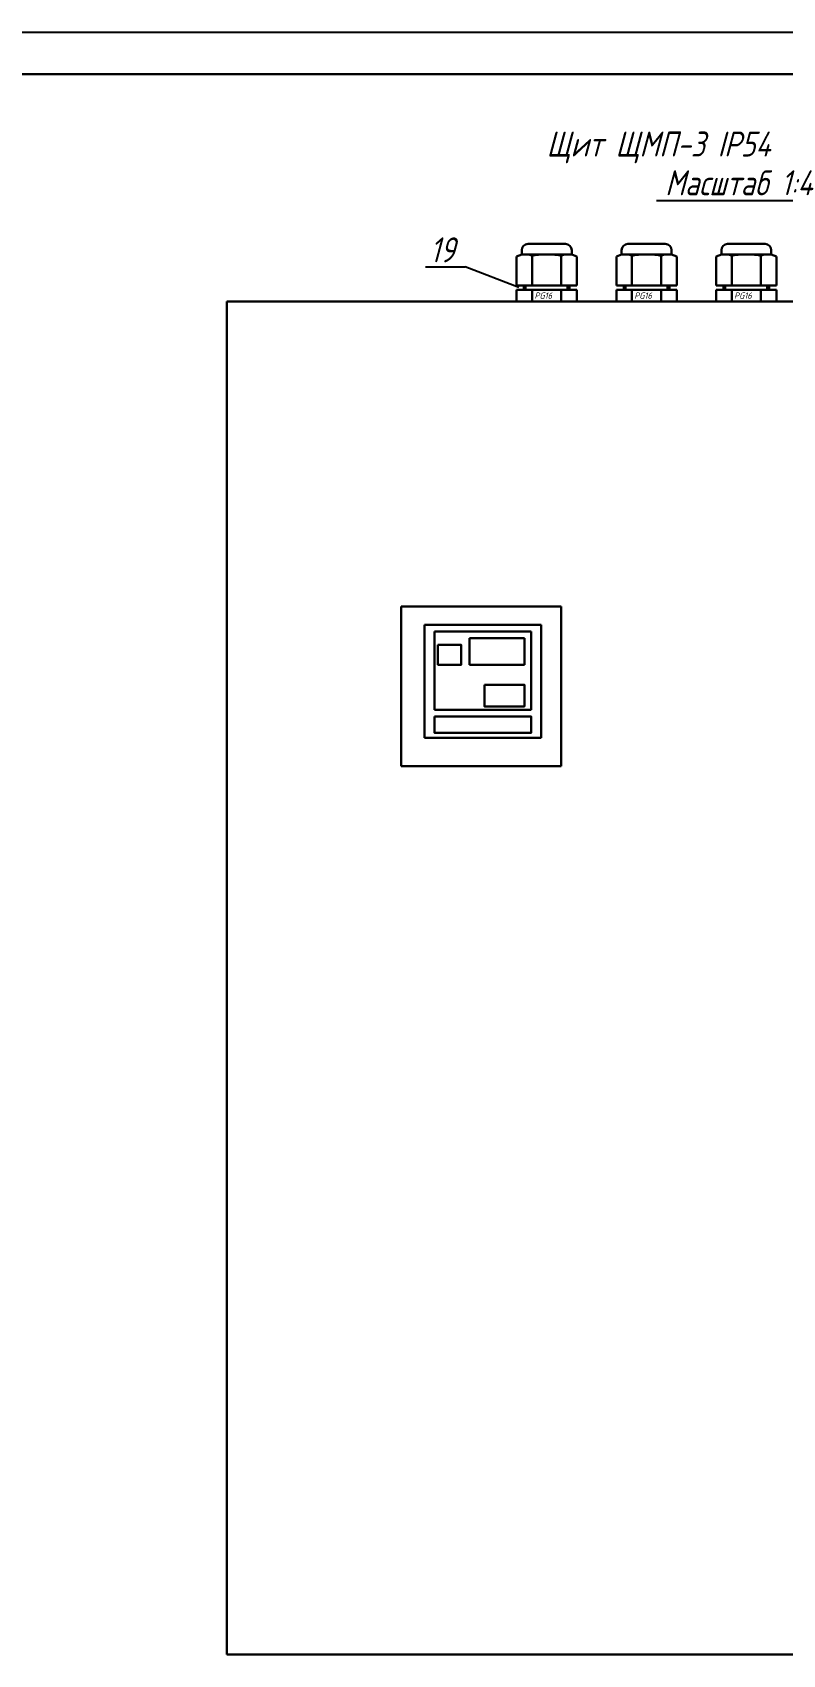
# Model space of a CAD drawing. Header units: millimetres. Extents: x 3980 to 4600, y -5280 to -3332.
# Drawn here: x 4296.4 to 4386.6, y -5054.7 to -4859.6 of the extents above; entities that cross this region are included whole.
import ezdxf

# ---------------------------------------------------------------- set-up
doc = ezdxf.new("R2010")
doc.units = ezdxf.units.MM
doc.layers.add('ссылки', color=7, linetype='Continuous')
doc.styles.add('GOST тип А', font='', dxfattribs={"oblique": 15})
doc.styles.get('GOST тип А').set_extended_font_data('GOST type A')

msp = doc.modelspace()

# ---------------------------------------------------------------- linework, layer by layer
at = {"color": 7}
for p, q in [((4599.616, -4859.551), (3980.366, -4859.551)), ((4371.435, -4879.757), (4395.413, -4879.757)), ((4343.672, -4887.735), (4348.431, -4887.735)), ((4354.902, -4890.234), (4348.431, -4887.735)), ((4355.757, -4890.497), (4355.757, -4889.997)), ((4360.757, -4890.497), (4360.757, -4889.997)), ((4367.757, -4890.497), (4367.757, -4889.997)), ((4372.757, -4890.497), (4372.757, -4889.997)), ((4379.757, -4890.497), (4379.757, -4889.997)), ((4384.757, -4890.497), (4384.757, -4889.997))]:
    msp.add_line(p, q, dxfattribs=at)
at = {"color": 7, "lineweight": 30}
for p, q in [((4000.366, -4864.551), (4594.616, -4864.551)), ((4355.257, -4886.247), (4355.257, -4885.747)), ((4360.507, -4884.997), (4356.007, -4884.997)), ((4361.257, -4886.247), (4361.257, -4885.747)), ((4367.257, -4886.247), (4367.257, -4885.747)), ((4372.507, -4884.997), (4368.007, -4884.997)), ((4373.257, -4886.247), (4373.257, -4885.747)), ((4379.257, -4886.247), (4379.257, -4885.747)), ((4384.507, -4884.997), (4380.007, -4884.997)), ((4385.257, -4886.247), (4385.257, -4885.747)), ((4354.632, -4886.497), (4355.257, -4886.247)), ((4354.632, -4886.497), (4354.632, -4889.997)), ((4361.257, -4886.247), (4355.257, -4886.247)), ((4356.507, -4886.247), (4356.507, -4889.997)), ((4360.007, -4886.247), (4360.007, -4889.997)), ((4361.882, -4886.497), (4361.257, -4886.247)), ((4361.882, -4886.497), (4361.882, -4889.997)), ((4366.632, -4886.497), (4367.257, -4886.247)), ((4366.632, -4886.497), (4366.632, -4889.997)), ((4373.257, -4886.247), (4367.257, -4886.247)), ((4368.507, -4886.247), (4368.507, -4889.997)), ((4372.007, -4886.247), (4372.007, -4889.997)), ((4373.882, -4886.497), (4373.257, -4886.247)), ((4373.882, -4886.497), (4373.882, -4889.997)), ((4378.632, -4886.497), (4379.257, -4886.247)), ((4378.632, -4886.497), (4378.632, -4889.997)), ((4385.257, -4886.247), (4379.257, -4886.247)), ((4380.507, -4886.247), (4380.507, -4889.997)), ((4384.007, -4886.247), (4384.007, -4889.997)), ((4385.882, -4886.497), (4385.257, -4886.247)), ((4385.882, -4886.497), (4385.882, -4889.997)), ((4354.632, -4889.997), (4361.882, -4889.997)), ((4354.632, -4890.497), (4354.632, -4891.747)), ((4354.632, -4890.497), (4361.882, -4890.497)), ((4355.507, -4890.497), (4355.507, -4889.997)), ((4356.507, -4890.497), (4356.507, -4891.747)), ((4360.007, -4890.497), (4360.007, -4891.747)), ((4361.007, -4890.497), (4361.007, -4889.997)), ((4361.882, -4890.497), (4361.882, -4891.747)), ((4366.632, -4889.997), (4373.882, -4889.997)), ((4366.632, -4890.497), (4366.632, -4891.747)), ((4366.632, -4890.497), (4373.882, -4890.497)), ((4367.507, -4890.497), (4367.507, -4889.997)), ((4368.507, -4890.497), (4368.507, -4891.747)), ((4372.007, -4890.497), (4372.007, -4891.747)), ((4373.007, -4890.497), (4373.007, -4889.997)), ((4373.882, -4890.497), (4373.882, -4891.747)), ((4378.632, -4889.997), (4385.882, -4889.997)), ((4378.632, -4890.497), (4378.632, -4891.747)), ((4378.632, -4890.497), (4385.882, -4890.497)), ((4379.507, -4890.497), (4379.507, -4889.997)), ((4380.507, -4890.497), (4380.507, -4891.747)), ((4384.007, -4890.497), (4384.007, -4891.747)), ((4385.007, -4890.497), (4385.007, -4889.997)), ((4385.882, -4890.497), (4385.882, -4891.747)), ((4319.785, -5054.678), (4319.785, -4891.928)), ((4319.785, -4891.928), (4444.785, -4891.928)), ((4444.785, -5054.678), (4319.785, -5054.678))]:
    msp.add_line(p, q, dxfattribs=at)
at = {"color": 250, "lineweight": 30}
for p, q in [((4350.374, -4928.622), (4340.774, -4928.622)), ((4340.774, -4928.622), (4340.774, -4947.822)), ((4359.974, -4928.622), (4340.774, -4928.622)), ((4359.974, -4947.822), (4359.974, -4928.622)), ((4343.574, -4930.822), (4357.574, -4930.822)), ((4343.574, -4930.822), (4343.574, -4944.422)), ((4357.574, -4930.822), (4357.574, -4944.422)), ((4344.774, -4931.622), (4356.374, -4931.622)), ((4344.774, -4941.022), (4344.774, -4931.622)), ((4348.974, -4932.422), (4348.974, -4935.622)), ((4355.574, -4932.422), (4348.974, -4932.422)), ((4355.574, -4935.622), (4355.574, -4932.422)), ((4356.374, -4931.622), (4356.374, -4941.022)), ((4348.974, -4935.622), (4355.574, -4935.622)), ((4356.374, -4941.022), (4344.774, -4941.022)), ((4343.974, -4944.422), (4343.574, -4944.422)), ((4357.574, -4944.422), (4343.974, -4944.422)), ((4343.974, -4944.422), (4343.974, -4944.422)), ((4340.774, -4947.822), (4359.974, -4947.822))]:
    msp.add_line(p, q, dxfattribs=at)
at = {"color": 250}
for p, q in [((4319.785, -5054.678), (4382.285, -5054.678)), ((4382.285, -5054.678), (4319.785, -5054.678)), ((4382.285, -5054.678), (4426.063, -5054.678))]:
    msp.add_line(p, q, dxfattribs=at)
at = {"color": 250, "lineweight": 30}
for points in [[(4345.174, -4933.222), (4347.974, -4933.222), (4347.974, -4935.622), (4345.174, -4935.622)], [(4350.774, -4938.022), (4355.574, -4938.022), (4355.574, -4940.622), (4350.774, -4940.622)], [(4344.774, -4941.822), (4356.374, -4941.822), (4356.374, -4943.822), (4344.774, -4943.822)]]:
    msp.add_lwpolyline(points, close=True, dxfattribs=at)
at = {"color": 7, "lineweight": 30}
for centre, start, end in [((4356.007, -4885.747), 90, 180), ((4360.507, -4885.747), 0, 90), ((4368.007, -4885.747), 90, 180), ((4372.507, -4885.747), 0, 90), ((4380.007, -4885.747), 90, 180), ((4384.507, -4885.747), 0, 90)]:
    msp.add_arc(centre, 0.75, start, end, dxfattribs=at)
for centre, major_axis, ratio, start_param, end_param in [((4355.57, -4886.497), (0.937, 0), 0.2666667, 0, 1.5707963), ((4358.257, -4886.497), (-1.75, 0), 0.1428571, 3.1415927, 6.2831853), ((4360.945, -4886.497), (-0.937, 0), 0.2666667, -1.5707963, 0), ((4367.57, -4886.497), (0.937, 0), 0.2666667, 0, 1.5707963), ((4370.257, -4886.497), (-1.75, 0), 0.1428571, 3.1415927, 6.2831853), ((4372.945, -4886.497), (-0.937, 0), 0.2666667, -1.5707963, 0), ((4379.57, -4886.497), (0.937, 0), 0.2666667, 0, 1.5707963), ((4382.257, -4886.497), (-1.75, 0), 0.1428571, 3.1415927, 6.2831853), ((4384.945, -4886.497), (-0.937, 0), 0.2666667, -1.5707963, 0)]:
    msp.add_ellipse(centre, major_axis=major_axis, ratio=ratio, start_param=start_param, end_param=end_param, dxfattribs=at)

# ---------------------------------------------------------------- texts
at = {"layer": 'ссылки', "color": 7, "style": 'GOST тип А', "oblique": 15}
for s, p in [('Щит ЩМП-3 IP54     Вид спереди', (4358.239, -4874.475)), ('Масштаб 1:4', (4372.492, -4879.14)), ('19', (4344.206, -4887.203))]:
    msp.add_text(s, height=3, dxfattribs=at).set_placement(p)
at = {"layer": 'ссылки', "color": 7, "lineweight": 30, "style": 'GOST тип А', "oblique": 15}
for p in [(4356.786, -4891.582), (4368.786, -4891.582), (4380.786, -4891.582)]:
    msp.add_text('PG16', height=0.75, dxfattribs=at).set_placement(p)

doc.saveas('drawing.dxf')
